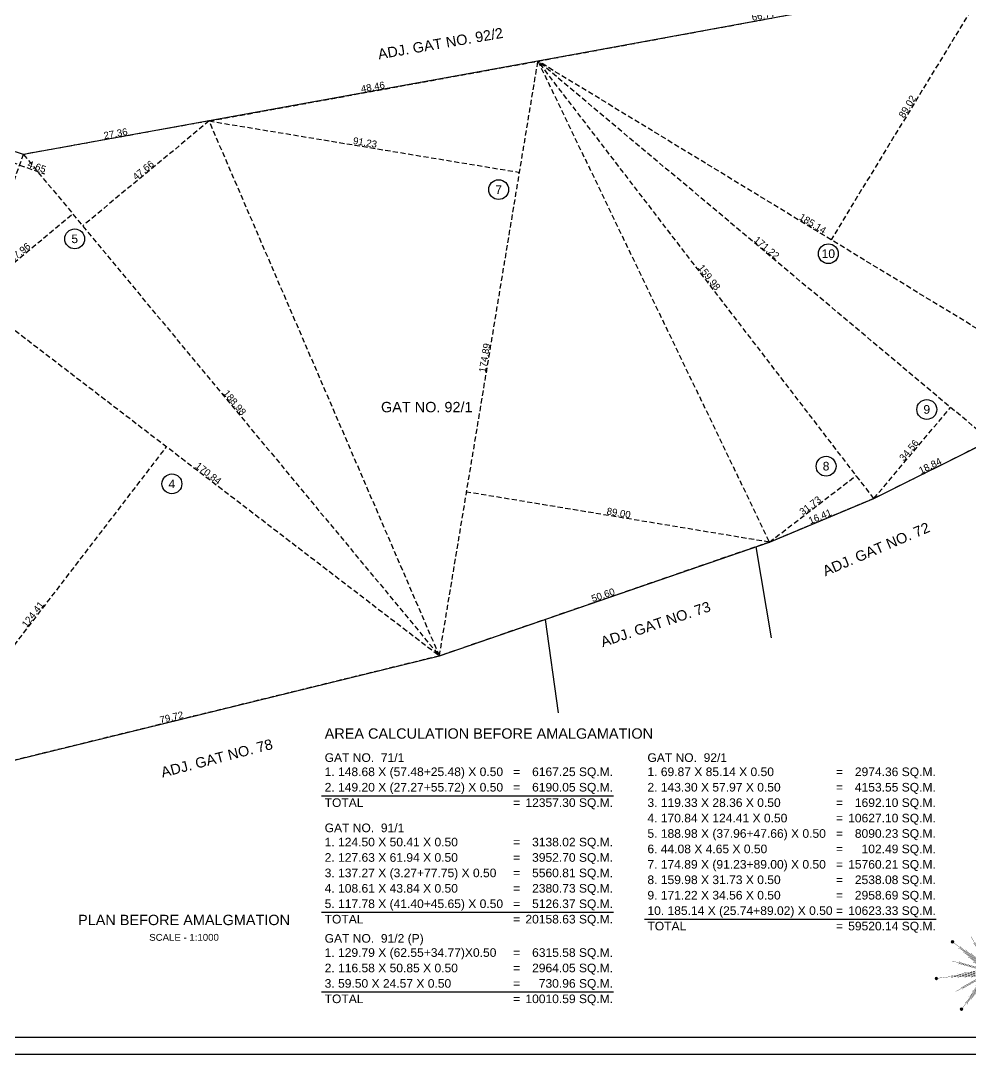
# Model space of a CAD drawing. Header units: millimetres. Extents: x 9625 to 10808, y -1607 to -1252.
# Drawn here: x 9772.5 to 9910.2, y -1607.2 to -1457.3 of the extents above; entities that cross this region are included whole.
import ezdxf
from ezdxf.enums import TextEntityAlignment as Align

# ---------------------------------------------------------------- set-up
doc = ezdxf.new("R2010")
doc.units = ezdxf.units.MM
doc.header["$LTSCALE"] = 3
doc.header["$MEASUREMENT"] = 0
doc.header["$PDMODE"] = 35
doc.header["$PDSIZE"] = 1
doc.linetypes.add('HIDDEN', pattern=[0.375, 0.25, -0.125])
doc.layers.get('Defpoints').update_dxf_attribs({"linetype": 'HIDDEN'})
for name, color, linetype in [('DIM', 8, 'HIDDEN'), ('Text', 3, 'Continuous'), ('TEXT-1', 3, 'Continuous'), ('WALL', 6, 'Continuous')]:
    doc.layers.add(name, color=color, linetype=linetype)
doc.layers.add('North', color=7, linetype='Continuous', lineweight=18)
doc.styles.add('ARIAL', font='arial.ttf')
doc.styles.get("Standard").update_dxf_attribs({"font": 'arial.ttf'})
doc.dimstyles.new('ISO-25', dxfattribs={"dimtxt": 1, "dimasz": 1, "dimexe": 0, "dimexo": 0, "dimgap": 0.1, "dimtad": 1, "dimzin": 0, "dimdsep": 46, "dimtxsty": 'Standard', "dimblk": 'NONE', "dimcen": 2.5, "dimse1": 1, "dimse2": 1, "dimclrd": 256, "dimclre": 256, "dimclrt": 3, "dimadec": 0, "dimazin": 0, "dimtfac": 1, "dimtmove": 0, "dimatfit": 3, "dimfxl": 1, "dimarcsym": 0})

# ---------------------------------------------------------------- blocks, each defined once
blk = doc.blocks.new('A$C299C5A19')
at = {"layer": 'North', "ltscale": 10}
blk.add_hatch(color=7, dxfattribs=at).paths.add_polyline_path([(2.545, 5.93, -0.301391), (2.649, 5.888, -0.350825), (2.657, 6.004, 0.189261), (2.726, 6.179), (2.726, 5.58, 0.001053), (2.726, 5.58, -0.396433), (2.642, 5.659, 0.143428)])
h = blk.add_hatch(color=7, dxfattribs=at)
edge = h.paths.add_edge_path()
edge.add_arc((2.982, 6.179), 0.256, 179.9999, 222.8683)
edge.add_arc((2.726, 5.941), 0.0933, -34.4601, 42.8682, ccw=False)
edge.add_arc((2.886, 5.831), 0.101, 78.4505, 145.5396, ccw=False)
edge.add_arc((3.321, 5.629), 0.513, 144.036, 176.6846)
edge.add_arc((2.726, 5.663), 0.0837, 269.9999, 356.6843, ccw=False)
edge.add_line((2.726, 5.58), (2.726, 6.179))
h = blk.add_hatch(color=7, dxfattribs=at)
edge = h.paths.add_edge_path()
edge.add_arc((2.726, 5.516), 0.064, -180, 180, ccw=False)
h = blk.add_hatch(color=7, dxfattribs=at)
edge = h.paths.add_edge_path()
edge.add_arc((1.062, 4.453), 0.064, -180, 180, ccw=False)
h = blk.add_hatch(color=7, dxfattribs=at)
edge = h.paths.add_edge_path()
edge.add_arc((4.389, 4.453), 0.064, -180, 180, ccw=False)
h = blk.add_hatch(color=7, dxfattribs=at)
edge = h.paths.add_edge_path()
edge.add_arc((0.064, 2.79), 0.064, -180, 180, ccw=False)
h = blk.add_hatch(color=7, dxfattribs=at)
edge = h.paths.add_edge_path()
edge.add_arc((5.388, 2.79), 0.064, -180, 180, ccw=False)
h = blk.add_hatch(color=7, dxfattribs=at)
edge = h.paths.add_edge_path()
edge.add_arc((1.017, 1.081), 0.064, -180, 180, ccw=False)
h = blk.add_hatch(color=7, dxfattribs=at)
edge = h.paths.add_edge_path()
edge.add_arc((4.389, 1.126), 0.064, -180, 180, ccw=False)
h = blk.add_hatch(color=7, dxfattribs=at)
edge = h.paths.add_edge_path()
edge.add_arc((2.726, 0.064), 0.064, -180, 180, ccw=False)
at = {"layer": 'North', "color": 7, "ltscale": 10, "extrusion": (0, 0, -1)}
blk.add_line((3.216, 6.434, 4.941), (3.216, 7.045, 4.941), dxfattribs=at)
at = {"layer": 'North', "color": 7, "ltscale": 10, "const_width": 0.0132, "elevation": 4.941}
blk.add_lwpolyline([(2.566, 7.091), (2.268, 7.091), (2.268, 6.476, -0.414214), (2.205, 6.412), (2.478, 6.412, -0.414214), (2.414, 6.476), (2.414, 6.882), (2.918, 6.434), (3.216, 6.434), (3.216, 7.045, -0.414214), (3.279, 7.109), (3.006, 7.109, -0.414214), (3.07, 7.045), (3.07, 6.644)], format="xyb", close=True, dxfattribs=at)
at = {"layer": 'North', "color": 7, "ltscale": 10, "extrusion": (0, 0, -1), "const_width": 0.0133, "elevation": -4.941}
for points in [[(-2.726, 6.179, 0.189261), (-2.657, 6.004, -0.350824), (-2.649, 5.888, -0.30139), (-2.545, 5.93, 0.143428), (-2.642, 5.659, -0.397364), (-2.726, 5.58), (-2.726, 6.179)], [(-2.726, 6.179, -0.189261), (-2.794, 6.004, 0.350824), (-2.803, 5.888, 0.30139), (-2.906, 5.93, -0.143428), (-2.809, 5.659, 0.397364), (-2.726, 5.58), (-2.726, 6.179)], [(-2.131, 2.856, -0.189261), (-2.256, 2.907, 0.095749), (-2.307, 2.939, 0.223065), (-2.359, 3.072, -0.135715), (-2.565, 2.953, -0.13637), (-2.443, 3.155, 0.225953), (-2.577, 3.208, 0.095749), (-2.609, 3.26, -0.18926), (-2.659, 3.385)], [(-2.726, 3.389, 0.189261), (-2.657, 3.215, -0.350824), (-2.649, 3.098, -0.30139), (-2.545, 3.14, 0.143428), (-2.642, 2.869, -0.397364), (-2.726, 2.79), (-2.726, 3.389)], [(-2.726, 3.389, -0.189261), (-2.794, 3.215, 0.350824), (-2.803, 3.098, 0.30139), (-2.906, 3.14, -0.143428), (-2.809, 2.869, 0.397364), (-2.726, 2.79), (-2.726, 3.389)], [(-2.792, 3.385, -0.189261), (-2.843, 3.26, 0.095749), (-2.875, 3.208, 0.223065), (-3.008, 3.156, -0.135715), (-2.889, 2.95, -0.13637), (-3.091, 3.073, 0.225953), (-3.144, 2.939, 0.095749), (-3.196, 2.907, -0.18926), (-3.321, 2.856)], [(-2.127, 2.79, -0.189261), (-2.301, 2.858, 0.350824), (-2.417, 2.867, 0.30139), (-2.376, 2.97, -0.143428), (-2.647, 2.873, 0.397364), (-2.726, 2.79), (-2.127, 2.79)], [(-2.127, 2.79, 0.189261), (-2.301, 2.721, -0.350824), (-2.417, 2.713, -0.30139), (-2.376, 2.609, 0.143428), (-2.647, 2.706, -0.397364), (-2.726, 2.79), (-2.127, 2.79)], [(-2.659, 2.195, -0.189261), (-2.609, 2.32, 0.095749), (-2.577, 2.371, 0.223065), (-2.444, 2.423, -0.135715), (-2.563, 2.629, -0.13637), (-2.361, 2.507, 0.225953), (-2.307, 2.641, 0.095749), (-2.256, 2.673, -0.18926), (-2.131, 2.723)], [(-2.726, 2.191, -0.189261), (-2.657, 2.365, 0.350824), (-2.649, 2.481, 0.30139), (-2.545, 2.44, -0.143428), (-2.642, 2.711, 0.397364), (-2.726, 2.79), (-2.726, 2.191)], [(-3.325, 2.79, 0.189261), (-3.151, 2.858, -0.350824), (-3.034, 2.867, -0.30139), (-3.076, 2.97, 0.143428), (-2.805, 2.873, -0.397364), (-2.726, 2.79), (-3.325, 2.79)], [(-3.325, 2.79, -0.189261), (-3.151, 2.721, 0.350824), (-3.034, 2.713, 0.30139), (-3.076, 2.609, -0.143428), (-2.805, 2.706, 0.397364), (-2.726, 2.79), (-3.325, 2.79)], [(-2.726, 2.191, 0.189261), (-2.794, 2.365, -0.350824), (-2.803, 2.481, -0.30139), (-2.906, 2.44, 0.143428), (-2.809, 2.711, -0.397364), (-2.726, 2.79), (-2.726, 2.191)], [(-3.321, 2.723, -0.189261), (-3.196, 2.673, 0.095749), (-3.144, 2.641, 0.223065), (-3.092, 2.508, -0.135715), (-2.886, 2.627, -0.13637), (-3.009, 2.425, 0.225953), (-2.875, 2.371, 0.095749), (-2.843, 2.32, -0.18926), (-2.792, 2.195)]]:
    blk.add_lwpolyline(points, format="xyb", dxfattribs=at)
for points in [[(-2.726, 3.455), (-2.726, 5.452)], [(-2.471, 3.405), (-1.962, 4.634)], [(-2.693, 3.454), (-2.693, 4.72), (-2.659, 4.786)], [(-2.759, 3.454), (-2.759, 4.72), (-2.792, 4.786)], [(-2.981, 3.405), (-3.49, 4.634)], [(-2.255, 3.26), (-1.062, 4.453)], [(-2.232, 3.236), (-1.338, 4.131), (-1.267, 4.154)], [(-2.279, 3.283), (-1.385, 4.178), (-1.361, 4.249)], [(-2.441, 3.391), (-2.084, 4.253), (-2.028, 4.301)], [(-2.502, 3.417), (-2.145, 4.278), (-2.151, 4.352)], [(-2.626, 3.448), (-2.626, 4.054), (-2.593, 4.121)], [(-2.659, 3.452), (-2.659, 4.387), (-2.626, 4.453)], [(-2.792, 3.452), (-2.792, 4.387), (-2.826, 4.453)], [(-2.826, 3.448), (-2.826, 4.054), (-2.859, 4.121)], [(-2.949, 3.417), (-3.306, 4.278), (-3.301, 4.352)], [(-3.011, 3.391), (-3.368, 4.253), (-3.424, 4.301)], [(-3.172, 3.283), (-4.067, 4.178), (-4.09, 4.249)], [(-3.196, 3.26), (-4.389, 4.453)], [(-3.219, 3.236), (-4.114, 4.131), (-4.185, 4.154)], [(-2.211, 3.211), (-1.549, 3.872), (-1.479, 3.896)], [(-2.305, 3.305), (-1.644, 3.966), (-1.62, 4.037)], [(-2.19, 3.184), (-1.761, 3.613), (-1.691, 3.637)], [(-2.331, 3.326), (-1.902, 3.754), (-1.879, 3.825)], [(-2.359, 3.345), (-2.161, 3.543), (-2.138, 3.613)], [(-2.593, 3.442), (-2.593, 3.721), (-2.559, 3.788)], [(-2.859, 3.442), (-2.859, 3.721), (-2.892, 3.788)], [(-3.093, 3.345), (-3.291, 3.543), (-3.314, 3.613)], [(-3.12, 3.326), (-3.549, 3.754), (-3.573, 3.825)], [(-3.147, 3.305), (-3.808, 3.966), (-3.832, 4.037)], [(-3.241, 3.211), (-3.902, 3.872), (-3.973, 3.896)], [(-3.262, 3.184), (-3.69, 3.613), (-3.761, 3.637)], [(-2.111, 3.044), (-0.881, 3.554)], [(-2.099, 3.013), (-1.238, 3.37), (-1.163, 3.365)], [(-2.125, 3.075), (-1.263, 3.432), (-1.214, 3.488)], [(-2.171, 3.157), (-1.973, 3.355), (-1.902, 3.378)], [(-3.281, 3.157), (-3.479, 3.355), (-3.549, 3.378)], [(-3.327, 3.075), (-4.189, 3.432), (-4.237, 3.488)], [(-3.341, 3.044), (-4.57, 3.554)], [(-3.353, 3.013), (-4.214, 3.37), (-4.288, 3.365)], [(-2.06, 2.79), (-0.064, 2.79)], [(-2.061, 2.823), (-0.796, 2.823), (-0.729, 2.856)], [(-2.061, 2.757), (-0.796, 2.757), (-0.729, 2.723)], [(-2.064, 2.856), (-1.129, 2.856), (-1.062, 2.89)], [(-2.064, 2.723), (-1.129, 2.723), (-1.062, 2.69)], [(-2.099, 2.566), (-1.238, 2.209), (-1.163, 2.215)], [(-2.068, 2.89), (-1.461, 2.89), (-1.395, 2.923)], [(-2.068, 2.69), (-1.461, 2.69), (-1.395, 2.657)], [(-2.074, 2.923), (-1.794, 2.923), (-1.728, 2.956)], [(-2.074, 2.657), (-1.794, 2.657), (-1.728, 2.623)], [(-3.353, 2.566), (-4.214, 2.209), (-4.288, 2.215)], [(-3.378, 2.923), (-3.657, 2.923), (-3.724, 2.956)], [(-3.378, 2.657), (-3.657, 2.657), (-3.724, 2.623)], [(-3.384, 2.89), (-3.99, 2.89), (-4.057, 2.923)], [(-3.384, 2.69), (-3.99, 2.69), (-4.057, 2.657)], [(-3.388, 2.856), (-4.323, 2.856), (-4.389, 2.89)], [(-3.388, 2.723), (-4.323, 2.723), (-4.389, 2.69)], [(-3.39, 2.823), (-4.656, 2.823), (-4.722, 2.856)], [(-3.39, 2.757), (-4.656, 2.757), (-4.722, 2.723)], [(-3.391, 2.79), (-5.388, 2.79)], [(-2.111, 2.535), (-0.881, 2.026)], [(-2.255, 2.319), (-1.062, 1.126)], [(-2.125, 2.505), (-1.263, 2.148), (-1.214, 2.092)], [(-2.232, 2.343), (-1.338, 1.449), (-1.267, 1.425)], [(-2.279, 2.296), (-1.385, 1.402), (-1.361, 1.331)], [(-2.211, 2.369), (-1.549, 1.708), (-1.479, 1.684)], [(-2.305, 2.275), (-1.644, 1.613), (-1.62, 1.543)], [(-2.19, 2.395), (-1.761, 1.966), (-1.691, 1.943)], [(-2.331, 2.254), (-1.902, 1.825), (-1.879, 1.755)], [(-2.171, 2.423), (-1.973, 2.225), (-1.902, 2.202)], [(-2.471, 2.175), (-1.962, 0.945)], [(-2.441, 2.189), (-2.084, 1.327), (-2.028, 1.278)], [(-2.359, 2.235), (-2.161, 2.037), (-2.138, 1.966)], [(-2.502, 2.163), (-2.145, 1.302), (-2.151, 1.227)], [(-2.593, 2.138), (-2.593, 1.858), (-2.559, 1.792)], [(-2.626, 2.132), (-2.626, 1.525), (-2.593, 1.459)], [(-2.659, 2.128), (-2.659, 1.193), (-2.626, 1.126)], [(-2.693, 2.125), (-2.693, 0.86), (-2.659, 0.793)], [(-2.726, 2.124), (-2.726, 0.128)], [(-2.759, 2.125), (-2.759, 0.86), (-2.792, 0.793)], [(-2.792, 2.128), (-2.792, 1.193), (-2.826, 1.126)], [(-2.826, 2.132), (-2.826, 1.525), (-2.859, 1.459)], [(-2.859, 2.138), (-2.859, 1.858), (-2.892, 1.792)], [(-2.949, 2.163), (-3.306, 1.302), (-3.301, 1.227)], [(-2.981, 2.175), (-3.49, 0.945)], [(-3.011, 2.189), (-3.368, 1.327), (-3.424, 1.278)], [(-3.093, 2.235), (-3.291, 2.037), (-3.314, 1.966)], [(-3.12, 2.254), (-3.549, 1.825), (-3.573, 1.755)], [(-3.147, 2.275), (-3.808, 1.613), (-3.832, 1.543)], [(-3.172, 2.296), (-4.067, 1.402), (-4.09, 1.331)], [(-3.196, 2.319), (-4.389, 1.126)], [(-3.219, 2.343), (-4.114, 1.449), (-4.185, 1.425)], [(-3.241, 2.369), (-3.902, 1.708), (-3.973, 1.684)], [(-3.262, 2.395), (-3.69, 1.966), (-3.761, 1.943)], [(-3.281, 2.423), (-3.479, 2.225), (-3.549, 2.202)], [(-3.327, 2.505), (-4.189, 2.148), (-4.237, 2.092)], [(-3.341, 2.535), (-4.57, 2.026)]]:
    blk.add_lwpolyline(points, dxfattribs=at)
at = {"layer": 'North', "color": 7, "ltscale": 10, "extrusion": (0, 0, -1)}
for centre, radius in [((-2.726, 5.516, -4.941), 0.064), ((-1.062, 4.453, -4.941), 0.064), ((-4.389, 4.453, -4.941), 0.064), ((-2.726, 2.79, -4.941), 0.665), ((-2.726, 2.79, -4.941), 0.599), ((-0.064, 2.79, -4.941), 0.064), ((-5.388, 2.79, -4.941), 0.064), ((-1.017, 1.081, -4.941), 0.064), ((-4.389, 1.126, -4.941), 0.064), ((-2.726, 0.064, -4.941), 0.064)]:
    blk.add_circle(centre, radius, dxfattribs=at)
blk = doc.blocks.new('*D1782')
at = {"layer": 'Defpoints', "color": 0}
for p in [(9833.27, -1549.43), (9755.86, -1568.44), (9755.86, -1568.44)]:
    blk.add_point(p, dxfattribs=at)
at = {"layer": 'DIM', "lineweight": -2}
blk.add_line((9833.27, -1549.43), (9755.86, -1568.44), dxfattribs=at)
at = {"layer": 'DIM', "color": 3, "insert": (9794.42, -1558.34), "char_height": 1, "attachment_point": 5, "rotation": 13.7986}
blk.add_mtext('79.72', dxfattribs=at)
blk = doc.blocks.new('_None')
blk = doc.blocks.new('*D1781')
at = {"layer": 'Defpoints', "color": 0}
for p in [(9881.11, -1532.93), (9833.27, -1549.43), (9833.27, -1549.43)]:
    blk.add_point(p, dxfattribs=at)
at = {"layer": 'DIM', "lineweight": -2}
blk.add_line((9881.11, -1532.93), (9833.27, -1549.43), dxfattribs=at)
at = {"layer": 'DIM', "color": 3, "insert": (9856.99, -1540.6), "char_height": 1, "attachment_point": 5, "rotation": 19.0312}
blk.add_mtext('50.60', dxfattribs=at)
blk = doc.blocks.new('*D1780')
at = {"layer": 'Defpoints', "color": 0}
for p in [(9896.26, -1526.61), (9881.11, -1532.93), (9881.11, -1532.93)]:
    blk.add_point(p, dxfattribs=at)
at = {"layer": 'DIM', "lineweight": -2}
blk.add_line((9896.26, -1526.61), (9881.11, -1532.93), dxfattribs=at)
at = {"layer": 'DIM', "color": 3, "insert": (9888.45, -1529.21), "char_height": 1, "attachment_point": 5, "rotation": 22.6302}
blk.add_mtext('16.41', dxfattribs=at)
blk = doc.blocks.new('*D1779')
at = {"layer": 'Defpoints', "color": 0}
for p in [(9913.12, -1518.2), (9896.26, -1526.61), (9896.26, -1526.61)]:
    blk.add_point(p, dxfattribs=at)
at = {"layer": 'DIM', "lineweight": -2}
blk.add_line((9913.12, -1518.2), (9896.26, -1526.61), dxfattribs=at)
at = {"layer": 'DIM', "color": 3, "insert": (9904.42, -1521.86), "char_height": 1, "attachment_point": 5, "rotation": 26.5134}
blk.add_mtext('18.84', dxfattribs=at)
blk = doc.blocks.new('*D1772')
at = {"layer": 'Defpoints', "color": 0}
for p in [(9913.22, -1451.06), (9913.22, -1451.06), (9847.55, -1463.16)]:
    blk.add_point(p, dxfattribs=at)
at = {"layer": 'DIM', "lineweight": -2}
blk.add_line((9847.55, -1463.16), (9913.22, -1451.06), dxfattribs=at)
at = {"layer": 'DIM', "color": 3, "insert": (9880.27, -1456.51), "char_height": 1, "attachment_point": 5, "rotation": 10.441}
blk.add_mtext('66.77', dxfattribs=at)
blk = doc.blocks.new('*D1771')
at = {"layer": 'Defpoints', "color": 0}
for p in [(9847.55, -1463.16), (9847.55, -1463.16), (9799.88, -1471.84)]:
    blk.add_point(p, dxfattribs=at)
at = {"layer": 'DIM', "lineweight": -2}
blk.add_line((9799.88, -1471.84), (9847.55, -1463.16), dxfattribs=at)
at = {"layer": 'DIM', "color": 3, "insert": (9823.61, -1466.9), "char_height": 1, "attachment_point": 5, "rotation": 10.3187}
blk.add_mtext('48.46', dxfattribs=at)
blk = doc.blocks.new('*D1770')
at = {"layer": 'Defpoints', "color": 0}
for p in [(9799.88, -1471.84), (9772.95, -1476.7), (9772.95, -1476.7)]:
    blk.add_point(p, dxfattribs=at)
at = {"layer": 'DIM', "lineweight": -2}
blk.add_line((9799.88, -1471.84), (9772.95, -1476.7), dxfattribs=at)
at = {"layer": 'DIM', "color": 3, "insert": (9786.31, -1473.67), "char_height": 1, "attachment_point": 5, "rotation": 10.2336}
blk.add_mtext('27.36', dxfattribs=at)
blk = doc.blocks.new('*D502')
at = {"layer": 'Defpoints', "color": 0}
for p in [(9913.22, -1451.06), (9890.05, -1489.07), (9890.05, -1489.07)]:
    blk.add_point(p, dxfattribs=at)
at = {"layer": 'DIM', "lineweight": -2}
blk.add_line((9913.22, -1451.06), (9890.05, -1489.07), dxfattribs=at)
at = {"layer": 'DIM', "color": 3, "insert": (9901.11, -1469.75), "char_height": 1, "attachment_point": 5, "rotation": 58.6336}
blk.add_mtext('89.02', dxfattribs=at)
blk = doc.blocks.new('*D500')
at = {"layer": 'Defpoints', "color": 0}
for p in [(9847.55, -1463.16), (9847.55, -1463.16), (9926.59, -1511.34)]:
    blk.add_point(p, dxfattribs=at)
at = {"layer": 'DIM', "lineweight": -2}
blk.add_line((9926.59, -1511.34), (9847.55, -1463.16), dxfattribs=at)
at = {"layer": 'DIM', "color": 3, "insert": (9887.39, -1486.73), "char_height": 1, "attachment_point": 5, "rotation": 328.6336}
blk.add_mtext('185.14', dxfattribs=at)
blk = doc.blocks.new('*D499')
at = {"layer": 'Defpoints', "color": 0}
for p in [(9907.37, -1513.38), (9907.37, -1513.38), (9896.26, -1526.61)]:
    blk.add_point(p, dxfattribs=at)
at = {"layer": 'DIM', "lineweight": -2}
blk.add_line((9896.26, -1526.61), (9907.37, -1513.38), dxfattribs=at)
at = {"layer": 'DIM', "color": 3, "insert": (9901.35, -1519.6), "char_height": 1, "attachment_point": 5, "rotation": 49.9868}
blk.add_mtext('34.56', dxfattribs=at)
blk = doc.blocks.new('*D498')
at = {"layer": 'Defpoints', "color": 0}
for p in [(9847.55, -1463.16), (9847.55, -1463.16), (9913.12, -1518.2)]:
    blk.add_point(p, dxfattribs=at)
at = {"layer": 'DIM', "lineweight": -2}
blk.add_line((9913.12, -1518.2), (9847.55, -1463.16), dxfattribs=at)
at = {"layer": 'DIM', "color": 3, "insert": (9880.72, -1490.22), "char_height": 1, "attachment_point": 5, "rotation": 319.9868}
blk.add_mtext('171.22', dxfattribs=at)
blk = doc.blocks.new('*D497')
at = {"layer": 'Defpoints', "color": 0}
for p in [(9893.69, -1523.27), (9893.69, -1523.27), (9881.11, -1532.93)]:
    blk.add_point(p, dxfattribs=at)
at = {"layer": 'DIM', "lineweight": -2}
blk.add_line((9881.11, -1532.93), (9893.69, -1523.27), dxfattribs=at)
at = {"layer": 'DIM', "color": 3, "insert": (9887.03, -1527.62), "char_height": 1, "attachment_point": 5, "rotation": 37.5107}
blk.add_mtext('31.73', dxfattribs=at)
blk = doc.blocks.new('*D496')
at = {"layer": 'Defpoints', "color": 0}
for p in [(9847.55, -1463.16), (9847.55, -1463.16), (9896.26, -1526.61)]:
    blk.add_point(p, dxfattribs=at)
at = {"layer": 'DIM', "lineweight": -2}
blk.add_line((9896.26, -1526.61), (9847.55, -1463.16), dxfattribs=at)
at = {"layer": 'DIM', "color": 3, "insert": (9872.39, -1494.52), "char_height": 1, "attachment_point": 5, "rotation": 307.5107}
blk.add_mtext('159.98', dxfattribs=at)
blk = doc.blocks.new('*D495')
at = {"layer": 'Defpoints', "color": 0}
for p in [(9799.88, -1471.84), (9844.88, -1479.29), (9844.88, -1479.29)]:
    blk.add_point(p, dxfattribs=at)
at = {"layer": 'DIM', "lineweight": -2}
blk.add_line((9799.88, -1471.84), (9844.88, -1479.29), dxfattribs=at)
at = {"layer": 'DIM', "color": 3, "insert": (9822.48, -1474.96), "char_height": 1, "attachment_point": 5, "rotation": 350.6024}
blk.add_mtext('91.23', dxfattribs=at)
blk = doc.blocks.new('*D494')
at = {"layer": 'Defpoints', "color": 0}
for p in [(9837.21, -1525.66), (9837.21, -1525.66), (9881.11, -1532.93)]:
    blk.add_point(p, dxfattribs=at)
at = {"layer": 'DIM', "lineweight": -2}
blk.add_line((9881.11, -1532.93), (9837.21, -1525.66), dxfattribs=at)
at = {"layer": 'DIM', "color": 3, "insert": (9859.26, -1528.69), "char_height": 1, "attachment_point": 5, "rotation": 350.6024}
blk.add_mtext('89.00', dxfattribs=at)
blk = doc.blocks.new('*D493')
at = {"layer": 'Defpoints', "color": 0}
for p in [(9847.55, -1463.16), (9847.55, -1463.16), (9833.27, -1549.43)]:
    blk.add_point(p, dxfattribs=at)
at = {"layer": 'DIM', "lineweight": -2}
blk.add_line((9833.27, -1549.43), (9847.55, -1463.16), dxfattribs=at)
at = {"layer": 'DIM', "color": 3, "insert": (9839.81, -1506.2), "char_height": 1, "attachment_point": 5, "rotation": 80.6024}
blk.add_mtext('174.89', dxfattribs=at)
blk = doc.blocks.new('*D492')
at = {"layer": 'Defpoints', "color": 0}
for p in [(9799.88, -1471.84), (9781.54, -1487.05), (9781.54, -1487.05)]:
    blk.add_point(p, dxfattribs=at)
at = {"layer": 'DIM', "lineweight": -2}
blk.add_line((9799.88, -1471.84), (9781.54, -1487.05), dxfattribs=at)
at = {"layer": 'DIM', "color": 3, "insert": (9790.32, -1478.98), "char_height": 1, "attachment_point": 5, "rotation": 39.6728}
blk.add_mtext('47.66', dxfattribs=at)
blk = doc.blocks.new('*D491')
at = {"layer": 'Defpoints', "color": 0}
for p in [(9780.1, -1485.32), (9780.1, -1485.32), (9765.49, -1497.44)]:
    blk.add_point(p, dxfattribs=at)
at = {"layer": 'DIM', "lineweight": -2}
blk.add_line((9765.49, -1497.44), (9780.1, -1485.32), dxfattribs=at)
at = {"layer": 'DIM', "color": 3, "insert": (9772.41, -1490.91), "char_height": 1, "attachment_point": 5, "rotation": 39.6728}
blk.add_mtext('37.96', dxfattribs=at)
blk = doc.blocks.new('*D490')
at = {"layer": 'Defpoints', "color": 0}
for p in [(9772.95, -1476.7), (9833.27, -1549.43), (9833.27, -1549.43)]:
    blk.add_point(p, dxfattribs=at)
at = {"layer": 'DIM', "lineweight": -2}
blk.add_line((9772.95, -1476.7), (9833.27, -1549.43), dxfattribs=at)
at = {"layer": 'DIM', "color": 3, "insert": (9803.58, -1512.68), "char_height": 1, "attachment_point": 5, "rotation": 309.6728}
blk.add_mtext('188.98', dxfattribs=at)
blk = doc.blocks.new('*D489')
at = {"layer": 'Defpoints', "color": 0}
for p in [(9793.71, -1519.09), (9793.71, -1519.09), (9755.86, -1568.44)]:
    blk.add_point(p, dxfattribs=at)
at = {"layer": 'DIM', "lineweight": -2}
blk.add_line((9755.86, -1568.44), (9793.71, -1519.09), dxfattribs=at)
at = {"layer": 'DIM', "color": 3, "insert": (9774.31, -1543.4), "char_height": 1, "attachment_point": 5, "rotation": 52.5118}
blk.add_mtext('124.41', dxfattribs=at)
blk = doc.blocks.new('*D488')
at = {"layer": 'Defpoints', "color": 0}
for p in [(9765.49, -1497.44), (9833.27, -1549.43), (9833.27, -1549.43)]:
    blk.add_point(p, dxfattribs=at)
at = {"layer": 'DIM', "lineweight": -2}
blk.add_line((9765.49, -1497.44), (9833.27, -1549.43), dxfattribs=at)
at = {"layer": 'DIM', "color": 3, "insert": (9799.76, -1522.95), "char_height": 1, "attachment_point": 5, "rotation": 322.5118}
blk.add_mtext('170.84', dxfattribs=at)
blk = doc.blocks.new('*D487')
at = {"layer": 'Defpoints', "color": 0}
for p in [(9770.75, -1475.96), (9772.93, -1476.75), (9772.4, -1478.23)]:
    blk.add_point(p, dxfattribs=at)
at = {"layer": 'DIM', "lineweight": -2}
for p, q in [((9770.21, -1477.44), (9772.4, -1478.23)), ((9772.4, -1478.23), (9776.02, -1479.53))]:
    blk.add_line(p, q, dxfattribs=at)
at = {"layer": 'DIM', "color": 3, "insert": (9774.89, -1478.47), "char_height": 1, "attachment_point": 5, "rotation": 340.2228}
blk.add_mtext('4.65', dxfattribs=at)
blk = doc.blocks.new('*D486')
at = {"layer": 'Defpoints', "color": 0}
for p in [(9772.95, -1476.7), (9772.95, -1476.7), (9765.49, -1497.44)]:
    blk.add_point(p, dxfattribs=at)
at = {"layer": 'DIM', "lineweight": -2}
blk.add_line((9765.49, -1497.44), (9772.95, -1476.7), dxfattribs=at)
at = {"layer": 'DIM', "color": 3, "insert": (9768.65, -1486.87), "char_height": 1, "attachment_point": 5, "rotation": 70.2228}
blk.add_mtext('44.08', dxfattribs=at)

msp = doc.modelspace()

# ---------------------------------------------------------------- linework, layer by layer
at = {"layer": 'DIM'}
for p, q in [((9847.5514, -1463.1608), (9881.1095, -1532.9294)), ((9833.2734, -1549.4299), (9799.8776, -1471.8406))]:
    msp.add_line(p, q, dxfattribs=at)
at = {"layer": 'Text', "linetype": 'Continuous'}
for centre in [(9841.853, -1481.7922), (9780.3833, -1488.9409), (9889.6583, -1491.0971), (9903.9317, -1513.6888), (9889.3296, -1521.9176), (9794.4746, -1524.4716)]:
    msp.add_circle(centre, 1.4393, dxfattribs=at)
at = {"layer": 'TEXT-1'}
for p, q in [((9816.1826, -1569.7138), (9858.4994, -1569.7138)), ((9816.1826, -1586.6172), (9858.4994, -1586.6172)), ((9862.9832, -1587.6149), (9905.2999, -1587.6149)), ((9816.1826, -1598.1706), (9858.4994, -1598.1706))]:
    msp.add_line(p, q, dxfattribs=at)
at = {"layer": 'WALL'}
for p, q in [((9879.161, -1533.6016), (9881.3901, -1546.8214)), ((9848.6111, -1544.1393), (9850.4971, -1557.676))]:
    msp.add_line(p, q, dxfattribs=at)
at = {"layer": 'WALL', "color": 8}
msp.add_lwpolyline([(9625.386, -1607.225), (10070.386, -1607.225), (10070.386, -1312.225), (9625.386, -1312.225)], close=True, dxfattribs=at)
at = {"layer": 'WALL'}
for points in [[(9629.386, -1604.725), (10067.886, -1604.725), (10067.886, -1314.725), (9629.386, -1314.725)], [(9926.5932, -1511.3445), (9913.2156, -1451.0605), (9847.5514, -1463.1608), (9799.8776, -1471.8406), (9772.9516, -1476.7016), (9770.7453, -1475.9649), (9765.4936, -1497.4429), (9748.8156, -1496.068), (9739.7053, -1519.3538), (9729.7595, -1545.2207), (9706.8129, -1581.7854), (9755.8556, -1568.4436), (9833.2734, -1549.4299), (9881.1095, -1532.9294), (9896.2595, -1526.6138), (9913.118, -1518.2035)]]:
    msp.add_lwpolyline(points, close=True, dxfattribs=at)

# ---------------------------------------------------------------- block references
at = {"layer": 'North', "xscale": 2.921268938186217, "yscale": 2.921268938186217, "zscale": 2.921268938186217, "rotation": 276.8369581476623}
msp.add_blockref('A$C299C5A19', (9904.1832, -1588.3238, -14.4346), dxfattribs=at)

# ---------------------------------------------------------------- texts
at = {"layer": 'Text', "linetype": 'Continuous', "attachment_point": 5, "style": 'ARIAL'}
for s, insert, char_height in [('\\A1;7', (9841.853, -1481.7922), 1.25), ('\\A1;5', (9780.3833, -1488.9409), 1.25), ('\\A1;10', (9889.6583, -1491.0971), 1.25), ('\\A1;9', (9903.9317, -1513.6888), 1.25), ('\\A1;8', (9889.3296, -1521.9176), 1.25), ('\\A1;4', (9794.4746, -1524.4716), 1.25), ('\\A1;PLAN BEFORE AMALGMATION', (9796.2348, -1587.7433), 1.5), ('\\A1;SCALE - 1:1000', (9796.2348, -1590.2646), 1)]:
    msp.add_mtext(s, dxfattribs=dict(at, insert=insert, char_height=char_height))
at = {"layer": 'TEXT-1', "style": 'ARIAL'}
for s, rotation, p in [('ADJ. GAT NO. 92/2', 729.849792, (9833.4132, -1460.5971)), ('GAT NO. 92/1', 360, (9831.4314, -1513.3375)), ('ADJ. GAT NO. 72', 1463.119482, (9896.5891, -1533.941)), ('ADJ. GAT NO. 73', 1458.499092, (9864.6017, -1544.8304)), ('ADJ. GAT NO. 78', 1454.57879, (9800.9808, -1564.267))]:
    msp.add_text(s, height=1.5, rotation=rotation, dxfattribs=at).set_placement(p, align=Align.MIDDLE_CENTER)
for s, height, p in [('AREA CALCULATION BEFORE AMALGAMATION', 1.5, (9816.626, -1561.4424)), ('GAT NO.  71/1', 1.25, (9816.626, -1564.8101)), ('GAT NO.  92/1', 1.25, (9863.4265, -1564.8101)), ('1. 148.68 X (57.48+25.48) X 0.50', 1.25, (9816.626, -1566.8674)), ('=', 1.25, (9843.9664, -1566.8674)), ('1. 69.87 X 85.14 X 0.50', 1.25, (9863.4265, -1566.8674)), ('=', 1.25, (9890.7669, -1566.8674)), ('2. 149.20 X (27.27+55.72) X 0.50', 1.25, (9816.626, -1569.1051)), ('=', 1.25, (9843.9664, -1569.1051)), ('2. 143.30 X 57.97 X 0.50', 1.25, (9863.4265, -1569.1051)), ('=', 1.25, (9890.7669, -1569.1051)), ('TOTAL', 1.25, (9816.626, -1571.3427)), ('=', 1.25, (9843.9664, -1571.3427)), ('3. 119.33 X 28.36 X 0.50', 1.25, (9863.4265, -1571.3427)), ('=', 1.25, (9890.7669, -1571.3427)), ('4. 170.84 X 124.41 X 0.50', 1.25, (9863.4265, -1573.5803)), ('=', 1.25, (9890.7669, -1573.5803)), ('GAT NO.  91/1', 1.25, (9816.626, -1575.0006)), ('1. 124.50 X 50.41 X 0.50', 1.25, (9816.626, -1577.058)), ('5. 188.98 X (37.96+47.66) X 0.50', 1.25, (9863.4265, -1575.818)), ('=', 1.25, (9890.7669, -1575.818)), ('=', 1.25, (9843.9664, -1577.058)), ('6. 44.08 X 4.65 X 0.50', 1.25, (9863.4265, -1578.0556)), ('=', 1.25, (9890.7669, -1578.0556)), ('2. 127.63 X 61.94 X 0.50', 1.25, (9816.626, -1579.2956)), ('=', 1.25, (9843.9664, -1579.2956)), ('3. 137.27 X (3.27+77.75) X 0.50', 1.25, (9816.626, -1581.5332)), ('7. 174.89 X (91.23+89.00) X 0.50', 1.25, (9863.4265, -1580.2933)), ('=', 1.25, (9890.7669, -1580.2933)), ('=', 1.25, (9843.9664, -1581.5332)), ('8. 159.98 X 31.73 X 0.50', 1.25, (9863.4265, -1582.5309)), ('=', 1.25, (9890.7669, -1582.5309)), ('4. 108.61 X 43.84 X 0.50', 1.25, (9816.626, -1583.7709)), ('=', 1.25, (9843.9664, -1583.7709)), ('5. 117.78 X (41.40+45.65) X 0.50', 1.25, (9816.626, -1586.0085)), ('9. 171.22 X 34.56 X 0.50', 1.25, (9863.4265, -1584.7685)), ('=', 1.25, (9890.7669, -1584.7685)), ('=', 1.25, (9843.9664, -1586.0085)), ('10. 185.14 X (25.74+89.02) X 0.50', 1.25, (9863.4265, -1587.0062)), ('=', 1.25, (9890.7669, -1587.0062)), ('TOTAL', 1.25, (9816.626, -1588.2462)), ('=', 1.25, (9843.9664, -1588.2462)), ('TOTAL', 1.25, (9863.4265, -1589.2438)), ('=', 1.25, (9890.7669, -1589.2438)), ('GAT NO.  91/2 (P)', 1.25, (9816.626, -1591.0292)), ('1. 129.79 X (62.55+34.77)X0.50', 1.25, (9816.626, -1593.0866)), ('=', 1.25, (9843.9664, -1593.0866)), ('2. 116.58 X 50.85 X 0.50', 1.25, (9816.626, -1595.3242)), ('=', 1.25, (9843.9664, -1595.3242)), ('3. 59.50 X 24.57 X 0.50', 1.25, (9816.626, -1597.5618)), ('=', 1.25, (9843.9664, -1597.5618)), ('TOTAL', 1.25, (9816.626, -1599.7995)), ('=', 1.25, (9843.9664, -1599.7995))]:
    msp.add_text(s, height=height, dxfattribs=at).set_placement(p)
for s, p in [('6167.25', (9853.0138, -1566.8674)), ('SQ.M.', (9858.444, -1566.8674)), ('2974.36', (9899.8143, -1566.8674)), ('SQ.M.', (9905.2446, -1566.8674)), ('6190.05', (9853.0138, -1569.1051)), ('SQ.M.', (9858.444, -1569.1051)), ('4153.55', (9899.8143, -1569.1051)), ('SQ.M.', (9905.2446, -1569.1051)), ('12357.30', (9853.0138, -1571.3427)), ('SQ.M.', (9858.444, -1571.3427)), ('1692.10', (9899.8143, -1571.3427)), ('SQ.M.', (9905.2446, -1571.3427)), ('10627.10', (9899.8143, -1573.5803)), ('SQ.M.', (9905.2446, -1573.5803)), ('3138.02', (9853.0138, -1577.058)), ('SQ.M.', (9858.444, -1577.058)), ('8090.23', (9899.8143, -1575.818)), ('SQ.M.', (9905.2446, -1575.818)), ('102.49', (9899.8143, -1578.0556)), ('SQ.M.', (9905.2446, -1578.0556)), ('3952.70', (9853.0138, -1579.2956)), ('SQ.M.', (9858.444, -1579.2956)), ('5560.81', (9853.0138, -1581.5332)), ('SQ.M.', (9858.444, -1581.5332)), ('15760.21', (9899.8143, -1580.2933)), ('SQ.M.', (9905.2446, -1580.2933)), ('2538.08', (9899.8143, -1582.5309)), ('SQ.M.', (9905.2446, -1582.5309)), ('2380.73', (9853.0138, -1583.7709)), ('SQ.M.', (9858.444, -1583.7709)), ('5126.37', (9853.0138, -1586.0085)), ('SQ.M.', (9858.444, -1586.0085)), ('2958.69', (9899.8143, -1584.7685)), ('SQ.M.', (9905.2446, -1584.7685)), ('10623.33', (9899.8143, -1587.0062)), ('SQ.M.', (9905.2446, -1587.0062)), ('20158.63', (9853.0138, -1588.2462)), ('SQ.M.', (9858.444, -1588.2462)), ('59520.14', (9899.8143, -1589.2438)), ('SQ.M.', (9905.2446, -1589.2438)), ('6315.58', (9853.0138, -1593.0866)), ('SQ.M.', (9858.444, -1593.0866)), ('2964.05', (9853.0138, -1595.3242)), ('SQ.M.', (9858.444, -1595.3242)), ('730.96', (9853.0138, -1597.5618)), ('SQ.M.', (9858.444, -1597.5618)), ('10010.59', (9853.0138, -1599.7995)), ('SQ.M.', (9858.444, -1599.7995))]:
    msp.add_text(s, height=1.25, dxfattribs=at).set_placement(p, align=Align.RIGHT)

# ---------------------------------------------------------------- dimensions: what is measured, and where the dimension line sits
at = {"layer": 'DIM'}
for p1, p2, picture, middle in [((9847.5514, -1463.1608), (9913.2156, -1451.0605), '*D1772', (9880.2729, -1456.5102)), ((9799.8776, -1471.8406), (9847.5514, -1463.1608), '*D1771', (9823.6051, -1466.9)), ((9799.8776, -1471.8406), (9772.9516, -1476.7016), '*D1770', (9786.3061, -1473.6699)), ((9913.118, -1518.2035), (9896.2595, -1526.6138), '*D1779', (9904.4162, -1521.8623)), ((9896.2595, -1526.6138), (9881.1095, -1532.9294), '*D1780', (9888.4496, -1529.208)), ((9881.1095, -1532.9294), (9833.2734, -1549.4299), '*D1781', (9856.9924, -1540.6025)), ((9833.2734, -1549.4299), (9755.8556, -1568.4436), '*D1782', (9794.4188, -1558.3438))]:
    dim = msp.add_aligned_dim(p1=p1, p2=p2, distance=0, dimstyle='ISO-25', dxfattribs=at)
    dim.commit()
    dim.dimension.update_dxf_attribs({"geometry": picture, "text_midpoint": middle})
for p1, p2, distance, picture, middle in [((9913.2156, -1451.0605), (9890.0474, -1489.0662), 0, '*D502', (9901.1101, -1469.7456)), ((9833.2734, -1549.4299), (9847.5514, -1463.1608), 0, '*D493', (9839.81, -1506.1956)), ((9926.5932, -1511.3445), (9847.5514, -1463.1608), 0, '*D500', (9887.3901, -1486.7313)), ((9913.118, -1518.2035), (9847.5514, -1463.1608), 0, '*D498', (9880.7218, -1490.221)), ((9896.2595, -1526.6138), (9847.5514, -1463.1608), 0, '*D496', (9872.3898, -1494.5155)), ((9799.8776, -1471.8406), (9781.5369, -1487.0527), 0, '*D492', (9790.3174, -1478.9767)), ((9799.8776, -1471.8406), (9844.8821, -1479.2891), 0, '*D495', (9822.4796, -1474.9621)), ((9765.4936, -1497.4429), (9772.9516, -1476.7016), 0, '*D486', (9768.648, -1486.8656)), ((9770.7453, -1475.9649), (9772.9336, -1476.7517), -1.5676, '*D487', (9774.8895, -1478.472)), ((9772.9516, -1476.7016), (9833.2734, -1549.4299), 0, '*D490', (9803.5824, -1512.676)), ((9765.4936, -1497.4429), (9780.1039, -1485.3249), 0, '*D491', (9772.4087, -1490.9137)), ((9765.4936, -1497.4429), (9833.2734, -1549.4299), 0, '*D488', (9799.7551, -1522.9519)), ((9896.2595, -1526.6138), (9907.3705, -1513.3784), 0, '*D499', (9901.3471, -1519.6033)), ((9755.8556, -1568.4436), (9793.7123, -1519.0866), 0, '*D489', (9774.3062, -1543.3987)), ((9881.1095, -1532.9294), (9893.6929, -1523.2702), 0, '*D497', (9887.0292, -1527.6152)), ((9881.1095, -1532.9294), (9837.2069, -1525.6633), 0, '*D494', (9859.2579, -1528.694))]:
    dim = msp.add_aligned_dim(p1=p1, p2=p2, distance=distance, dimstyle='ISO-25', override={"dimlfac": 2}, dxfattribs=at)
    dim.commit()
    dim.dimension.update_dxf_attribs({"geometry": picture, "text_midpoint": middle})

doc.saveas('drawing.dxf')
